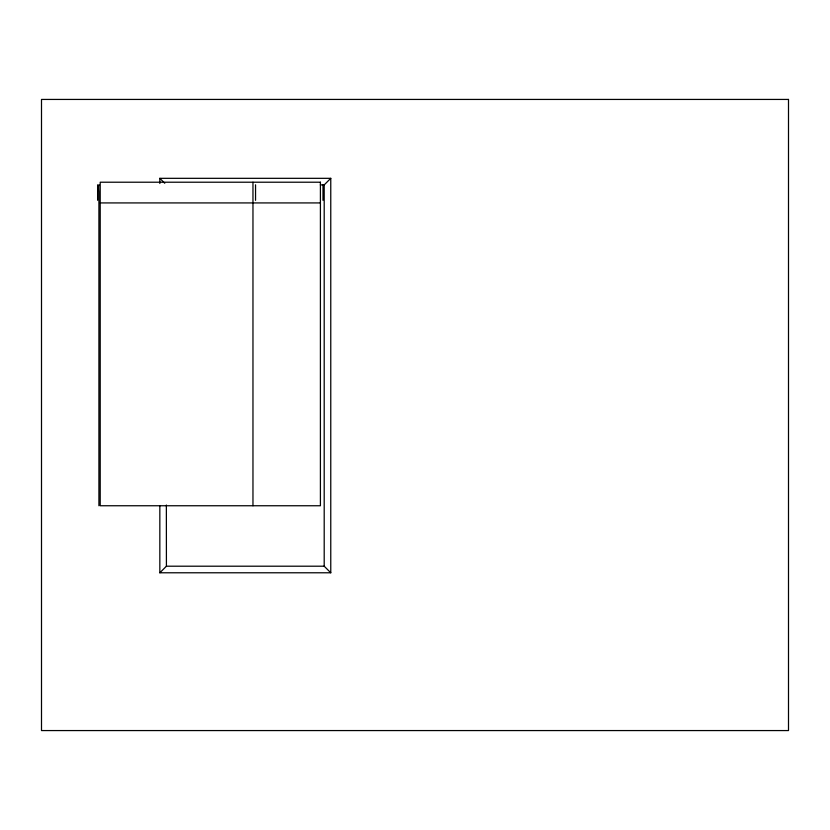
<?xml version="1.0" encoding="UTF-8"?>
<svg xmlns="http://www.w3.org/2000/svg" width="830" height="830" viewBox="0 0 830 830"><rect width="100%" height="100%" fill="white"/><g stroke="black" fill="none" stroke-linecap="round" stroke-linejoin="round"><path stroke-width="1.25" d="M159.837 505.532L159.837 572.783L330.765 572.783L324.198 566.205L324.198 184.903L330.765 178.326L159.837 178.326L159.837 183.503M159.837 572.783L166.415 566.205L324.198 566.205M320.318 184.903L324.198 184.903M100.212 202.925L320.411 202.925M159.837 178.326L164.765 183.254M330.765 178.326L330.765 572.783M322.995 184.81L322.995 200.331M255.547 184.81L255.547 200.331M252.963 182.216L252.963 505.75M166.363 505.024L166.415 566.205M98.915 505.75L98.915 191.74A7.636 1.069 83.3 0 1 99.247 184.841A7.086 0.519 88.5 0 0 99.019 185.37M97.618 184.831L97.618 200.279M788.5 99.434L41.5 99.434L41.5 730.566L788.5 730.566L788.5 99.434M320.411 182.216L100.212 182.216L100.212 505.75L320.411 505.75L320.411 182.216"/></g></svg>
